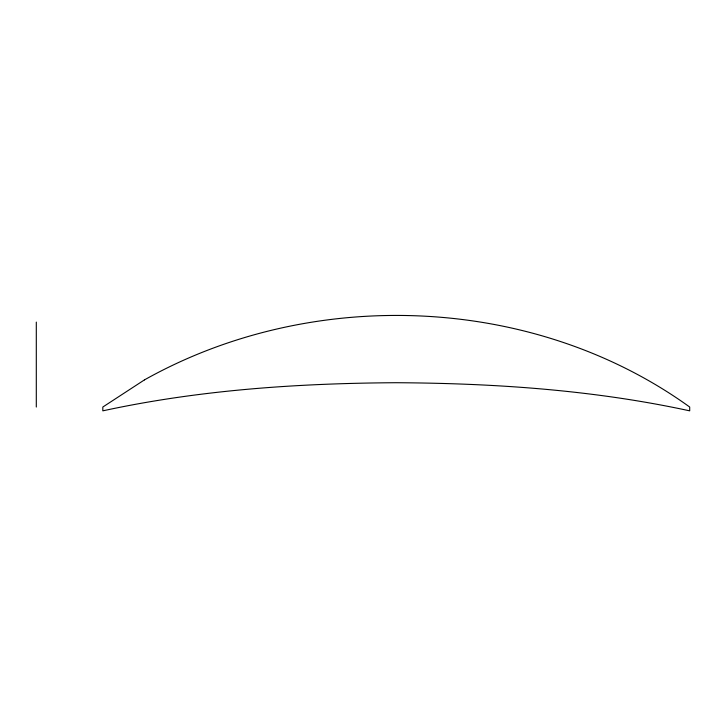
<?xml version="1.0" encoding="UTF-8"?>
<svg xmlns="http://www.w3.org/2000/svg" width="726" height="726" viewBox="0 0 726 726"><rect width="100%" height="100%" fill="white"/><g stroke="black" fill="none" stroke-linecap="round" stroke-linejoin="round"><path stroke-width="1.09" d="M36.3 322.099L36.3 407.032M144.465 379.88L102.82 407.032L102.82 410.843C199.115 389.953 297.914 383.274 396.26 382.72C494.615 383.274 593.405 389.953 689.7 410.843L689.7 407.032C533.274 294.302 311.799 286.062 144.465 379.88"/></g></svg>
